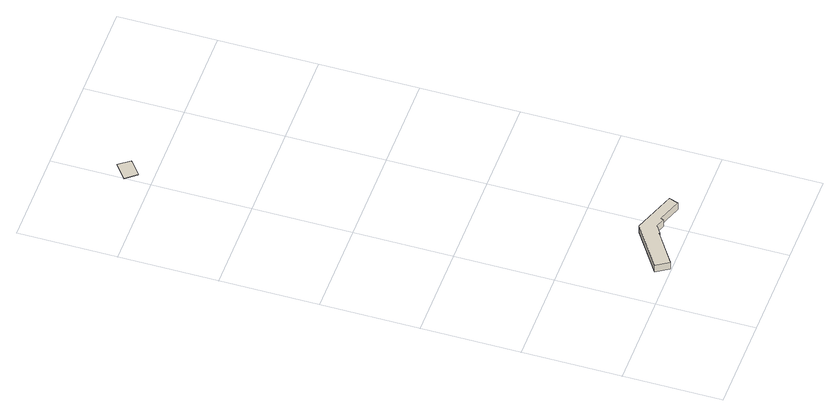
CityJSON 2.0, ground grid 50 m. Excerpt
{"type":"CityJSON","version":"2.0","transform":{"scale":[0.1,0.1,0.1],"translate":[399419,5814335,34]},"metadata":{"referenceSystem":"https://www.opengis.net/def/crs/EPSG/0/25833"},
"CityObjects":{
"building1":{"type":"Building","attributes":{"Gemeindeschluessel":"11000009","BezugspunktDach":"2200","function":"31001_3222","measuredHeight":4.37,"storeysAboveGround":1},"address":[{"country":"Germany","locality":"Berlin","thoroughfareNumber":"211 (2)","thoroughfareName":"Treskowallee"}],"geometry":[{"type":"Solid","lod":"1","boundaries":[[[[0,1,2,3,4,5,6,7,8,9]],[[10,11,12,13,14,15,16,17,18,19]],[[10,19,9,8]],[[11,10,8,7]],[[12,11,7,6]],[[13,12,6,5]],[[14,13,5,4]],[[15,14,4,3]],[[16,15,3,2]],[[17,16,2,1]],[[18,17,1,0]],[[19,18,0,9]]]]}]},
"building2":{"type":"Building","attributes":{"Gemeindeschluessel":"11000009","BezugspunktDach":"2200","function":"31001_2520","measuredHeight":0.21,"storeysAboveGround":1},"address":[{"country":"Germany","locality":"Berlin","thoroughfareNumber":"195","thoroughfareName":"Treskowallee"}],"geometry":[{"type":"Solid","lod":"1","boundaries":[[[[20,21,22,23]],[[24,25,26,27]],[[24,27,23,22]],[[25,24,22,21]],[[26,25,21,20]],[[27,26,20,23]]]]}]}
},
"vertices":[
[241,8,53],[406,118,53],[408,115,53],[449,142,53],[497,126,53],[503,141,53],[623,97,53],[641,145,53],[424,224,53],[199,73,53],[424,224,9],[641,145,9],[623,97,9],[503,141,9],[497,126,9],[449,142,9],[408,115,9],[406,118,9],[241,8,9],[199,73,9],
[45,2578,10],[121,2638,10],[77,2696,10],[0,2635,10],[77,2696,8],[121,2638,8],[45,2578,8],[0,2635,8]
]}
